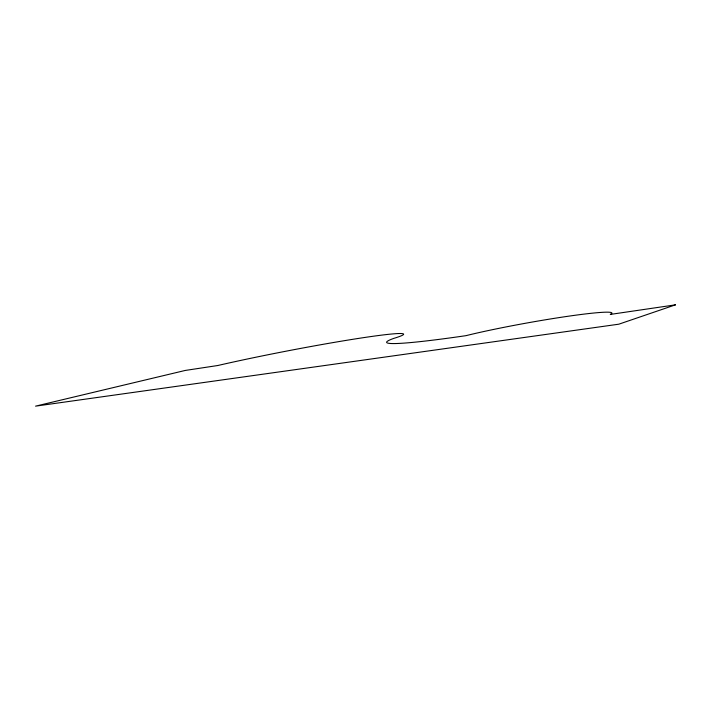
<?xml version="1.0" encoding="UTF-8"?>
<svg xmlns="http://www.w3.org/2000/svg" width="711" height="711" viewBox="0 0 711 711"><rect width="100%" height="100%" fill="white"/><g stroke="black" fill="none" stroke-linecap="round" stroke-linejoin="round"><path stroke-width="1.07" d="M675.45 304.85L618.819 324.189L35.55 406.15L185.242 370.449L217.77 365.516A117.262 5.537 -10.9 0 1 359.428 338.267A117.262 5.537 -10.9 0 1 393.77 338.392A174.55 8.923 -10.2 0 0 465.981 335.663A85.471 5.253 -10.2 0 1 566.08 316.546A85.471 5.253 -10.2 0 1 610.269 314.422L675.45 304.85"/></g></svg>
